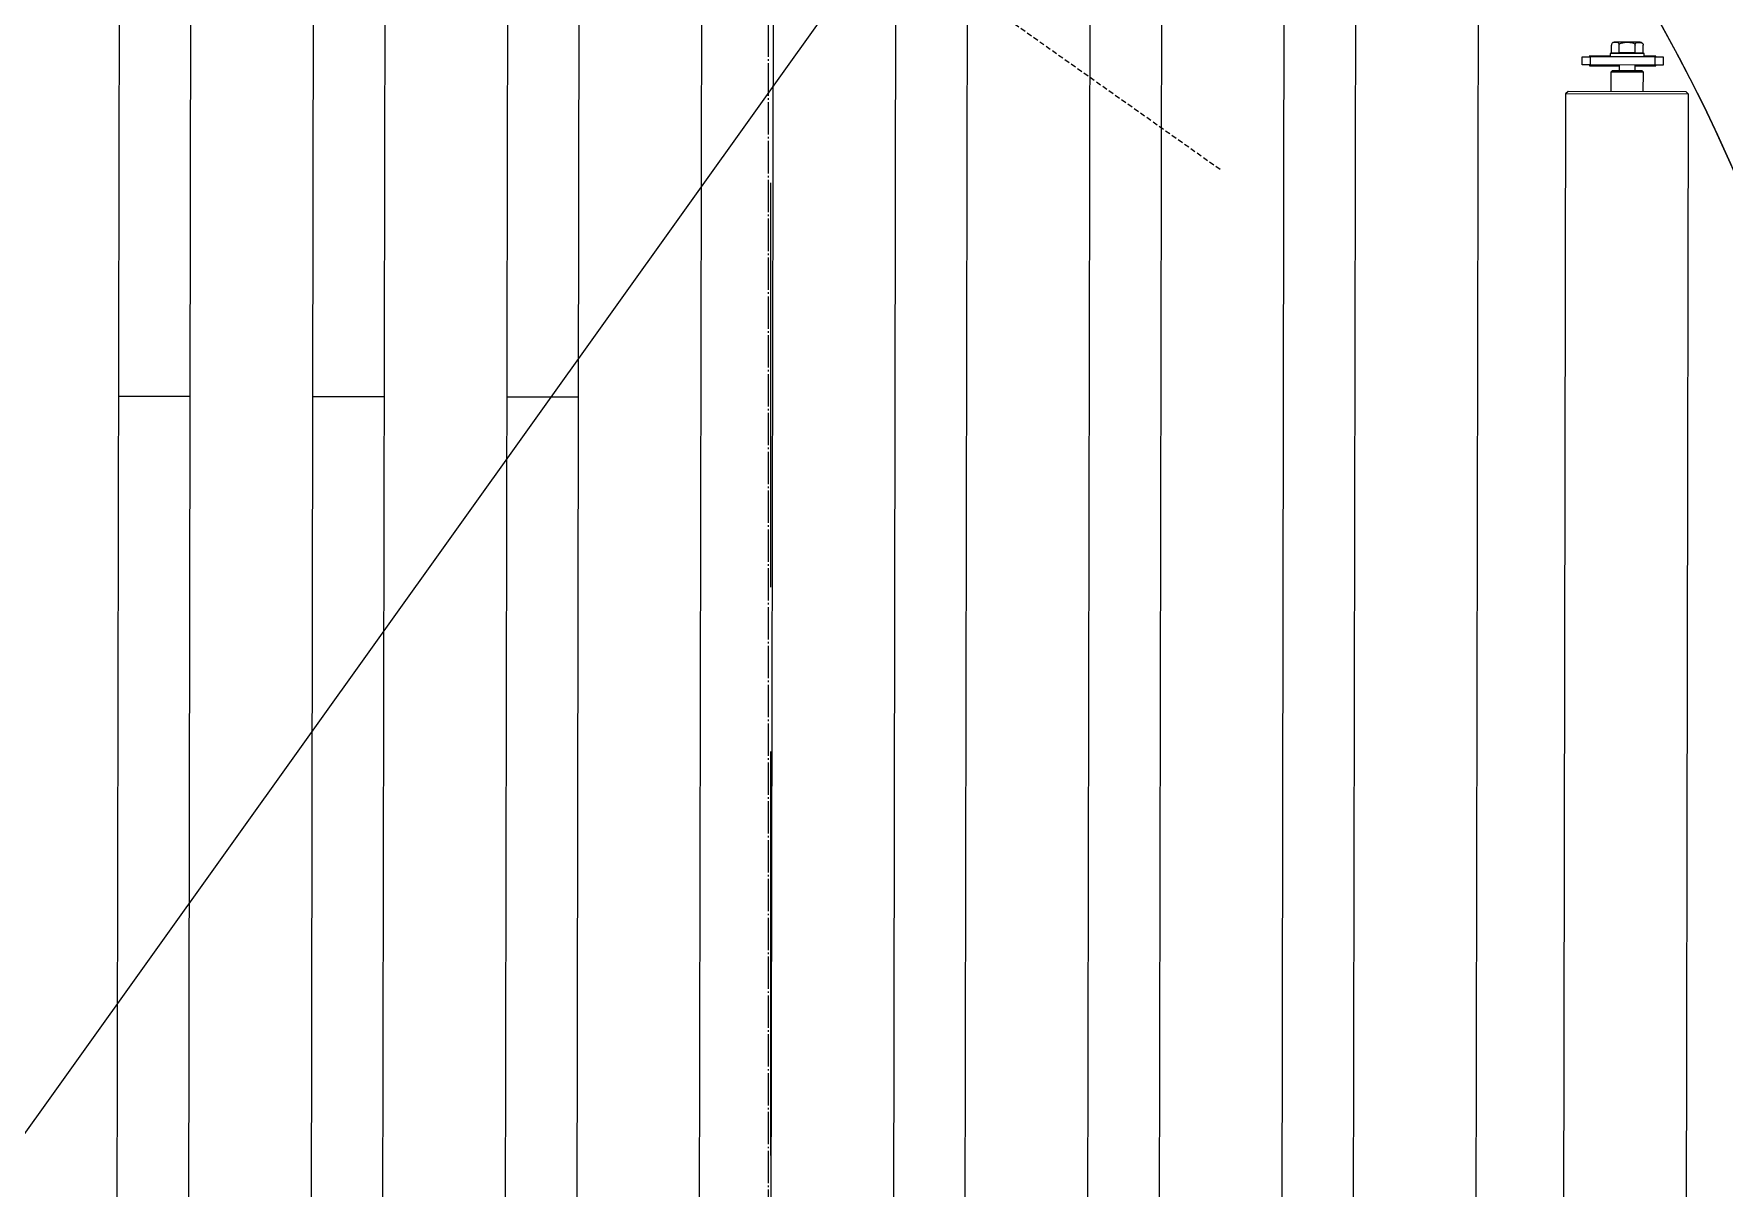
# Model space of a CAD drawing. Header units: millimetres. Extents: x -383313 to -161684, y -117025 to 99224.
# Drawn here: x -340968 to -339923, y -8201 to -7488 of the extents above; entities that cross this region are included whole.
import ezdxf

# ---------------------------------------------------------------- set-up
doc = ezdxf.new("R2010")
doc.units = ezdxf.units.MM
doc.header["$MEASUREMENT"] = 0
for name, pattern in [('AM_ISO08W050x2', [9, 6, -0.75, 1.5, -0.75]), ('NASCOSTA2', [4.7625, 3.175, -1.5875]), ('PHANTOM', [12.7, 6.35, -1.27, 1.27, -1.27, 1.27, -1.27]), ('PS-GOST2.303 5', [24, 20, -1.5, 1, -1.5])]:
    doc.linetypes.add(name, pattern=pattern)
doc.layers.get('Defpoints').update_dxf_attribs({"color": 31})
doc.layers.add('AM_5', color=3, linetype='Continuous', lineweight=25)
for name, color, linetype in [('P-0000', 7, 'Continuous'), ('PDF_Geometry', 7, 'Continuous'), ('PS_Оси', 5, 'PS-GOST2.303 5')]:
    doc.layers.add(name, color=color, linetype=linetype)
doc.dimstyles.new('AM_ISO', dxfattribs={"dimtxt": 3.5, "dimasz": 2.5, "dimexe": 1, "dimexo": 1, "dimgap": 1.5, "dimtad": 1, "dimdsep": 46, "dimtxsty": 'Standard', "dimcen": 0, "dimclrd": 256, "dimclre": 256, "dimclrt": 2, "dimadec": 0, "dimazin": 2, "dimtp": 0.1, "dimtm": 0.1, "dimtfac": 0.71, "dimtmove": 0, "dimatfit": 3, "dimfxl": 1, "dimtzin": 0, "dimlwd": -1, "dimlwe": -1, "dimarcsym": 0})

# ---------------------------------------------------------------- blocks, each defined once
blk = doc.blocks.new('A$Cf5759c35')
at = {"layer": 'PDF_Geometry', "color": 8, "lineweight": 13}
for points in [[(17949.2, 10435.2), (17949.2, 10684.9)], [(17949.2, 10083.8), (17949.2, 10333.6)]]:
    blk.add_lwpolyline(points, dxfattribs=at)
blk = doc.blocks.new('*D168')
at = {"layer": 'AM_5', "transparency": 16777216}
for p, q in [((2170.3, 1608.8), (1662.3, 898.1)), ((438.8, -813.5), (1601.8, 813.5)), ((378.3, -898.1), (317.8, -982.7))]:
    blk.add_line(p, q, dxfattribs=at)
blk.add_arc((1020.3, 0), 1000, 324.7448, 56.6757, dxfattribs=at)
for points in [[(1648.2, 908.2), (1676.4, 888), (1601.8, 813.5)], [(364.2, -888), (392.4, -908.2), (438.8, -813.5)]]:
    blk.add_solid(points, dxfattribs=at)
at = {"layer": 'Defpoints', "color": 0, "transparency": 16777216}
for p in [(1601.8, 813.5), (438.8, -813.5)]:
    blk.add_point(p, dxfattribs=at)
at = {"layer": 'AM_5', "color": 6, "transparency": 16777216, "insert": (1863.5, 1380.7), "char_height": 156, "attachment_point": 5, "rotation": 54.4411}
blk.add_mtext('∅2000', dxfattribs=at)
blk = doc.blocks.new('A$C16512043')
at = {"color": 7, "linetype": 'Continuous', "lineweight": 15}
for p, q in [((-82, -532), (-82, 565)), ((-38, 565), (-38, -532)), ((38, -532), (38, 565)), ((82, 565), (82, -532)), ((158, -532), (158, 565)), ((202, 565), (202, -532)), ((278, -532), (278, 565)), ((322, 565), (322, -532)), ((398, -532), (398, 565)), ((442, 565), (442, -532)), ((518, -532), (518, 565)), ((562, 565), (562, -532)), ((638, -532), (638, 565)), ((682, 565), (682, -532)), ((758, -532), (758, 565)), ((822.2, 466.5), (822.2, 471.5)), ((822.2, 471.5), (827.2, 471.5)), ((826.7, 472), (826.7, 471.5)), ((839.5, 472), (826.7, 472)), ((867.2, 471.5), (827.2, 471.5)), ((839.5, 473.5), (839.5, 471.5)), ((860.5, 473.5), (839.5, 473.5)), ((840.2, 473.9), (840.2, 478.8)), ((840.2, 473.9), (845.1, 473.9)), ((858.1, 480.5), (841.9, 480.5)), ((841.9, 473.9), (841.9, 473.5)), ((845.1, 473.9), (845.1, 478.8)), ((854.9, 473.9), (845.1, 473.9)), ((854.9, 473.9), (854.9, 478.8)), ((859.8, 473.9), (854.9, 473.9)), ((858.1, 473.5), (858.1, 473.9)), ((859.8, 473.9), (859.8, 478.8)), ((860.5, 471.5), (860.5, 473.5)), ((867.7, 472), (860.5, 472)), ((867.2, 471.5), (872.2, 471.5)), ((867.7, 471.5), (867.7, 472)), ((872.2, 471.5), (872.2, 466.5)), ((827.2, 466.5), (822.2, 466.5)), ((826.7, 466.5), (826.7, 466)), ((826.7, 466), (845, 466)), ((867.2, 466.5), (827.2, 466.5)), ((841, 463), (840, 462)), ((840, 462), (840, 450)), ((843.1, 462), (840, 462)), ((841, 463), (843.8, 463)), ((860, 462), (843.1, 462)), ((843.8, 463), (859, 463)), ((845, 466.5), (845, 463)), ((855, 463), (855, 466.5)), ((855, 466), (867.7, 466)), ((860, 462), (859, 463)), ((860, 450), (860, 462)), ((872.2, 466.5), (867.2, 466.5)), ((867.7, 466), (867.7, 466.5)), ((813.5, 450), (812, 448.5)), ((886.5, 450), (813.5, 450)), ((888, 448.5), (886.5, 450)), ((812, 448.5), (812, -452.5)), ((888, 448.5), (812, 448.5)), ((888, -452.5), (888, 448.5)), ((-38, 260), (-82, 260)), ((82, 260), (38, 260)), ((202, 260), (158, 260))]:
    blk.add_line(p, q, dxfattribs=at)
at = {"color": 7, "linetype": 'PHANTOM', "lineweight": 0}
for p, q in [((827.2, 471.5), (827.2, 466.5)), ((867.2, 466.5), (867.2, 471.5))]:
    blk.add_line(p, q, dxfattribs=at)
at = {"color": 7, "linetype": 'Continuous', "lineweight": 15, "flags": 128}
for points in [[(845.1, 478.8), (845.1, 479.1), (845, 479.4), (844.8, 479.7), (844.5, 480.1), (843.3, 480.4), (841.6, 480.4), (841.1, 480.2), (840.6, 479.9), (840.4, 479.6), (840.2, 479.3), (840.2, 479), (840.2, 478.8)], [(845.1, 478.8), (845.1, 479.1), (845.3, 479.3), (845.6, 479.7), (846.2, 480), (848.3, 480.4), (850, 480.5), (851.7, 480.4), (853.3, 480.2), (854, 479.9), (854.6, 479.5), (854.8, 479.2), (854.9, 478.9), (854.9, 478.8)], [(854.9, 478.8), (854.9, 479.1), (855, 479.4), (855.2, 479.7), (855.5, 480.1), (856.7, 480.4), (858.4, 480.4), (858.9, 480.2), (859.4, 479.9), (859.6, 479.6), (859.8, 479.3), (859.8, 479), (859.8, 478.8)]]:
    blk.add_lwpolyline(points, dxfattribs=at)
at = {"color": 7, "linetype": 'Continuous', "lineweight": 15}
for centre, radius, start, end in [((0, 0), 1000, 324.6549, 35.1347), ((841.9, 478.8), 1.67, 161.0498, 184.6273), ((841.9, 478.8), 1.67, 90, 140.9756), ((858.1, 478.8), 1.67, 39.9532, 90)]:
    blk.add_arc(centre, radius, start, end, dxfattribs=at)
blk = doc.blocks.new('A$C11CE3AA3')
at = {"layer": 'P-0000', "color": 7, "linetype": 'AM_ISO08W050x2'}
blk.add_blockref('A$C16512043', (0, 0), dxfattribs=at)
blk = doc.blocks.new('A$C48DD7FF4')
at = {"layer": 'P-0000', "color": 7, "linetype": 'AM_ISO08W050x2', "rotation": 90}
blk.add_blockref('A$C11CE3AA3', (0, 0), dxfattribs=at)
blk = doc.blocks.new('A$C85faf101')
at = {"layer": 'P-0000', "color": 6, "linetype": 'NASCOSTA2'}
blk.add_line((310.5, 1326.4, 5), (1620.3, 400), dxfattribs=at)
at = {"layer": 'P-0000', "color": 7, "linetype": 'AM_ISO08W050x2', "rotation": 269.8977813728555}
blk.add_blockref('A$C48DD7FF4', (1020.3, 0, 5), dxfattribs=at)
at = {"layer": 'AM_5'}
dim = blk.add_diameter_dim_2p(p1=(438.8, -813.5), p2=(1601.8, 813.5), dimstyle='AM_ISO', override={"dimscale": 13, "dimtxt": 12, "dimasz": 8, "dimexe": 3, "dimgap": 3, "dimdec": 0, "dimclrt": 6, "dimarcsym": 1}, dxfattribs=at)
dim.commit()
dim.dimension.update_dxf_attribs({"geometry": '*D168', "text_midpoint": (1958.6, 1312.6), "dimtype": 131})

msp = doc.modelspace()

# ---------------------------------------------------------------- linework, layer by layer
at = {"layer": 'PS_Оси'}
msp.add_lwpolyline([(-340514.05882, -24012.91133), (-340514.05882, -23582.0977), (-340514.05882, -17582.0977), (-340514.05882, -11582.0977), (-340514.05882, -5582.0977), (-340514.05882, -582.3977), (-340514.05882, 2825.4576)], dxfattribs=at)

# ---------------------------------------------------------------- block references
at = {"ltscale": 100}
for name, p in [('A$Cf5759c35', (-358461.97282, -18264.93104)), ('A$C85faf101', (-341854.51332, -7972.09281))]:
    msp.add_blockref(name, p, dxfattribs=at)

doc.saveas('drawing.dxf')
